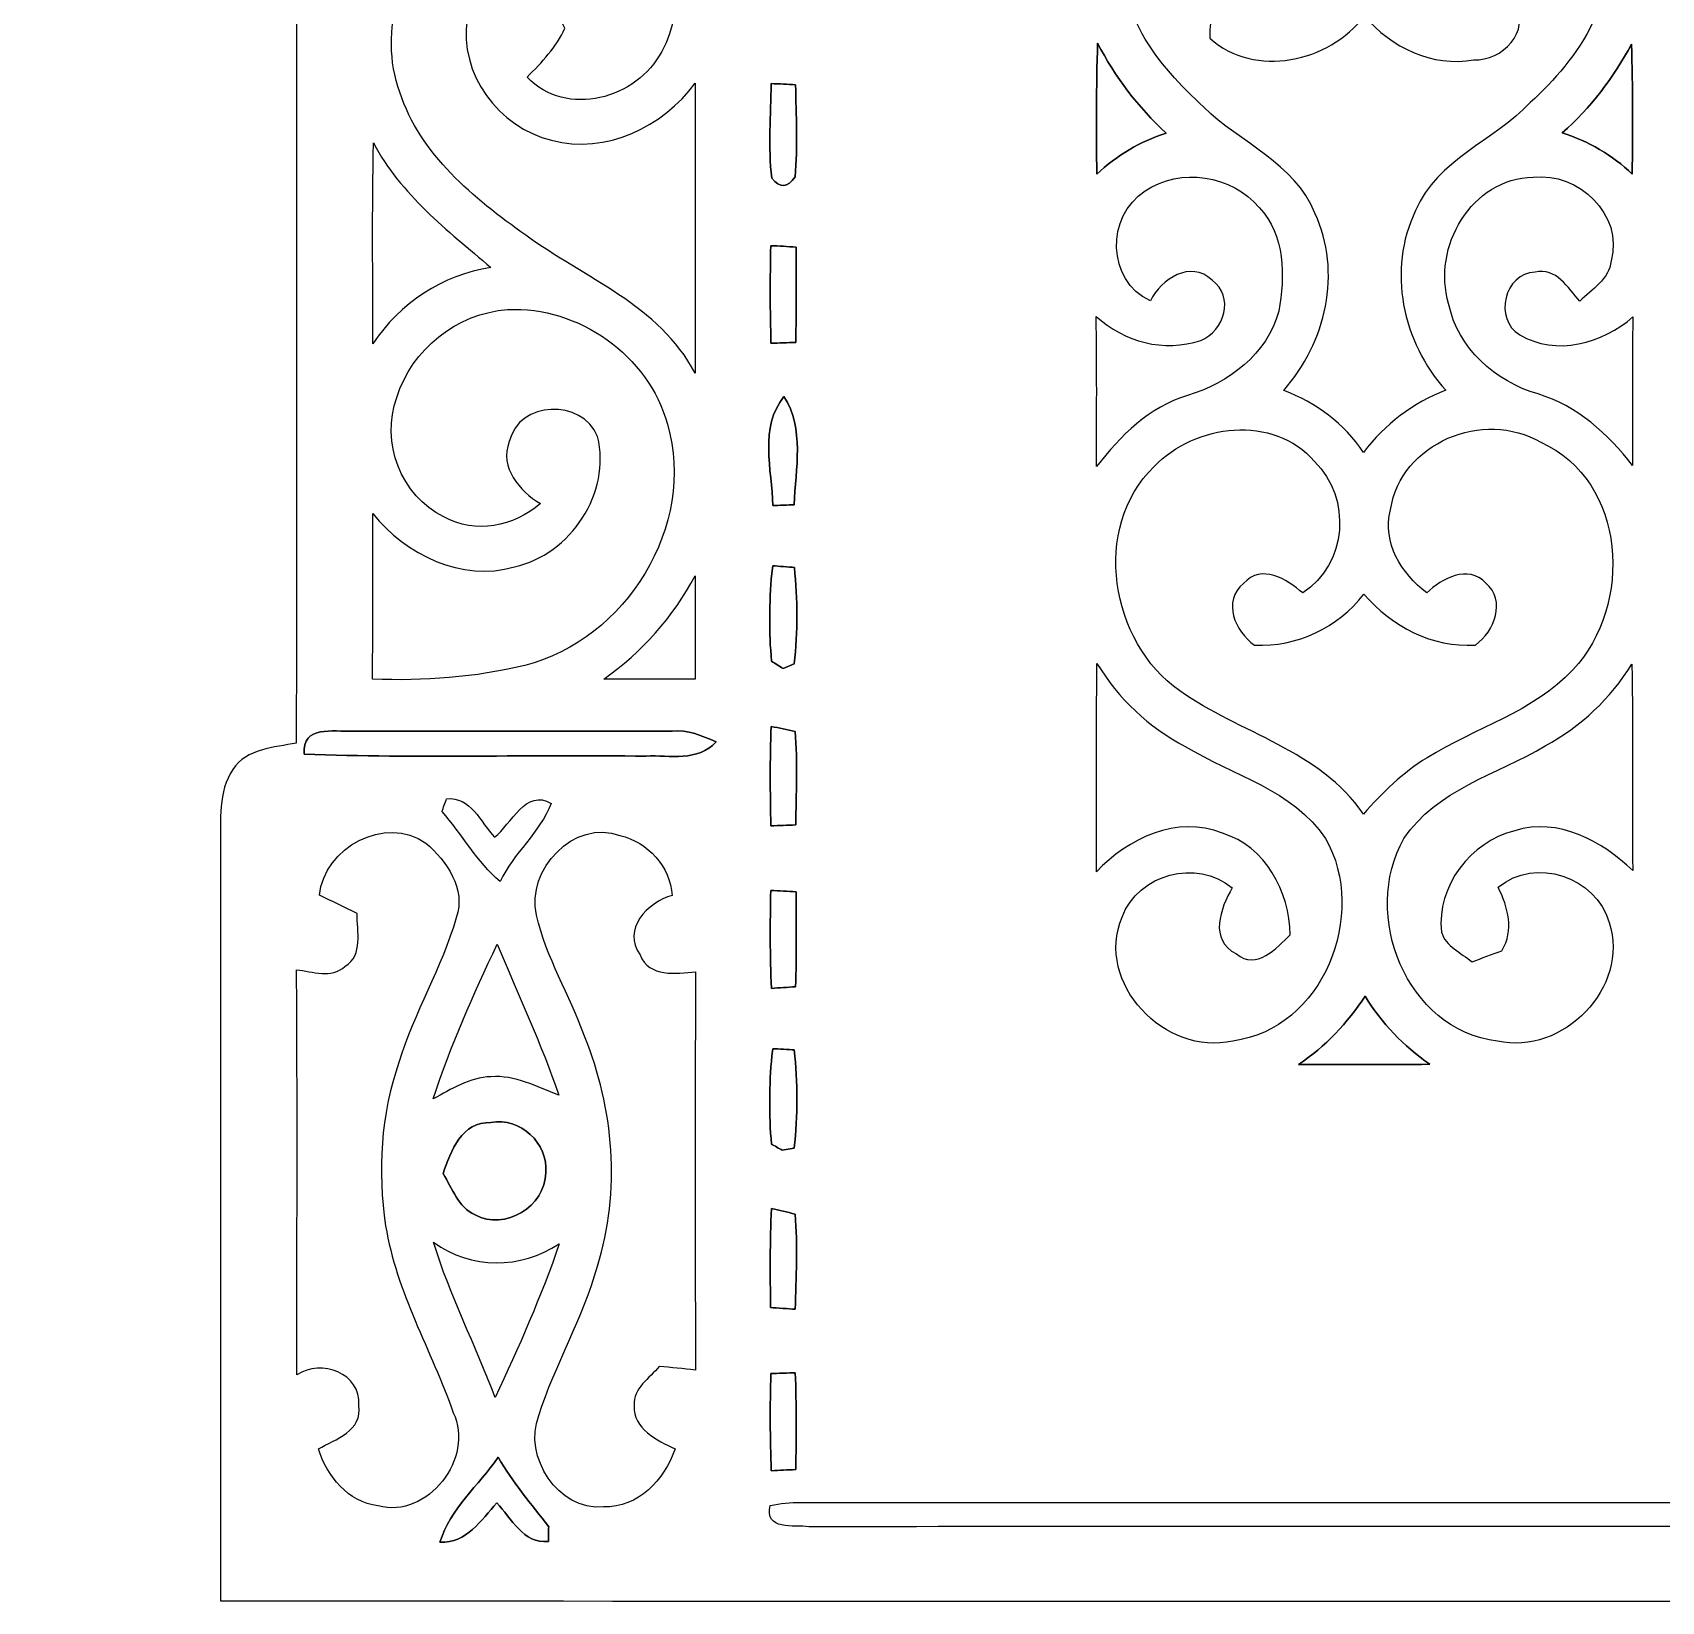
# Model space of a CAD drawing. Header units: centimetres. Extents: x -10.6 to 10.6, y -12.7 to 12.7.
# Drawn here: x -10.56 to -3.88, y -12.3 to -5.87 of the extents above; entities that cross this region are included whole.
import ezdxf

# ---------------------------------------------------------------- set-up
doc = ezdxf.new("R2010")
doc.units = ezdxf.units.CM
doc.header["$MEASUREMENT"] = 0
doc.layers.add('Camada 1', color=7, linetype='Continuous')

msp = doc.modelspace()

# ---------------------------------------------------------------- linework, layer by layer
at = {"layer": 'Camada 1', "color": 156}
for points, knots in [([(-3.39724, 12.67918), (-3.36656, 12.69717), (-3.33657, 12.69505), (-3.30694, 12.67248), (-3.30694, 12.67248), (-1.51377, 11.66636), (0.28081, 10.6627), (2.07432, 9.65764), (2.07432, 9.65764), (2.65818, 9.32602), (3.2512, 9.00782), (3.82975, 8.66775), (3.82975, 8.66775), (3.84281, 8.5471), (3.83363, 8.42504), (3.83575, 8.30367), (3.83575, 8.30367), (3.47768, 8.30438), (3.11962, 8.30367), (2.76153, 8.30403), (2.76153, 8.30403), (2.76224, 2.60667), (2.75872, -3.09068), (2.76331, -8.78804), (2.76331, -8.78804), (2.90371, -8.78804), (3.06882, -8.86989), (3.05893, -9.03216), (3.05893, -9.03216), (3.0667, -10.12189), (3.05964, -11.21197), (3.06246, -12.30171), (3.06246, -12.30171), (-1.22061, -12.30066), (-5.50367, -12.30312), (-9.7864, -12.30066), (-9.7864, -12.30066), (-9.78605, -11.26949), (-9.78534, -10.23866), (-9.78675, -9.2075), (-9.78675, -9.2075), (-9.785, -9.10201), (-9.79663, -8.9863), (-9.7356, -8.89387), (-9.7356, -8.89387), (-9.67846, -8.80886), (-9.56627, -8.80356), (-9.47561, -8.78628), (-9.47561, -8.78628), (-9.47314, -3.08963), (-9.47243, 2.60702), (-9.47596, 8.30367), (-9.47596, 8.30367), (-9.8358, 8.30438), (-10.19563, 8.30297), (-10.55581, 8.30473), (-10.55581, 8.30473), (-10.55511, 8.42821), (-10.55546, 8.55168), (-10.55404, 8.67515), (-10.55404, 8.67515), (-8.16574, 10.00478), (-5.78414, 11.34709), (-3.39724, 12.67918)], [0, 0, 0, 0, 0.0588235, 0.0588235, 0.0588235, 0.0588235, 0.1176471, 0.1176471, 0.1176471, 0.1176471, 0.1764706, 0.1764706, 0.1764706, 0.1764706, 0.2352941, 0.2352941, 0.2352941, 0.2352941, 0.2941176, 0.2941176, 0.2941176, 0.2941176, 0.3529412, 0.3529412, 0.3529412, 0.3529412, 0.4117647, 0.4117647, 0.4117647, 0.4117647, 0.4705882, 0.4705882, 0.4705882, 0.4705882, 0.5294118, 0.5294118, 0.5294118, 0.5294118, 0.5882353, 0.5882353, 0.5882353, 0.5882353, 0.6470588, 0.6470588, 0.6470588, 0.6470588, 0.7058824, 0.7058824, 0.7058824, 0.7058824, 0.7647059, 0.7647059, 0.7647059, 0.7647059, 0.8235294, 0.8235294, 0.8235294, 0.8235294, 0.8823529, 0.8823529, 0.8823529, 0.8823529, 1, 1, 1, 1]), ([(-7.5251, 7.98159), (-7.5251, 7.98159), (-7.5251, 7.98159), (-7.5251, 7.98159), (-7.5251, 7.98159), (-7.54732, 7.9068), (-7.51981, 7.87576), (-7.4429, 7.88775), (-7.4429, 7.88775), (-4.72475, 7.88351), (-2.00625, 7.88846), (0.71191, 7.88563), (0.71191, 7.88563), (0.71049, 1.29117), (0.71225, -5.30294), (0.7112, -11.89708), (0.7112, -11.89708), (-1.99565, -11.89708), (-4.70252, -11.89708), (-7.40903, -11.89708), (-7.40903, -11.89708), (-7.45137, -11.89743), (-7.49299, -11.90166), (-7.53463, -11.90941), (-7.53463, -11.90941), (-7.55967, -12.01454), (-7.43654, -11.98915), (-7.37622, -11.9969), (-7.37622, -11.9969), (-5.49451, -11.9962), (-3.6128, -11.9969), (-1.73107, -11.99656), (-1.73107, -11.99656), (-0.88688, -11.99161), (-0.04268, -12.00714), (0.80115, -11.98845), (0.80115, -11.98845), (0.82973, -11.66213), (0.81704, -11.33333), (0.8068, -11.00632), (0.8068, -11.00632), (0.82585, -10.59568), (0.81633, -10.18399), (0.81068, -9.77299), (0.81068, -9.77299), (0.83643, -9.43186), (0.78916, -9.09072), (0.81597, -8.7503), (0.81597, -8.7503), (0.82373, -8.52628), (0.79162, -8.30262), (0.81033, -8.07895), (0.81033, -8.07895), (0.83043, -7.80767), (0.80044, -7.53638), (0.81455, -7.2651), (0.81455, -7.2651), (0.80468, -7.01852), (0.82761, -6.77192), (0.80573, -6.52533), (0.80573, -6.52533), (0.82761, -5.89033), (0.81209, -5.25426), (0.81173, -4.61963), (0.81173, -4.61963), (0.82585, -4.04424), (0.7934, -3.4692), (0.81738, -2.89453), (0.81738, -2.89453), (0.79833, -2.51882), (0.83397, -2.14277), (0.80892, -1.76742), (0.80892, -1.76742), (0.81633, -1.20156), (0.81209, -0.63675), (0.80926, -0.0709), (0.80926, -0.0709), (0.83643, 0.24694), (0.78705, 0.56549), (0.81597, 0.88335), (0.81597, 0.88335), (0.79728, 1.21179), (0.83397, 1.54057), (0.80644, 1.86867), (0.80644, 1.86867), (0.81492, 2.15159), (0.81173, 2.43451), (0.81492, 2.71744), (0.81492, 2.71744), (0.78987, 2.99931), (0.82585, 3.28117), (0.81704, 3.56305), (0.81704, 3.56305), (0.82161, 4.35256), (0.80256, 5.14139), (0.81738, 5.93054), (0.81738, 5.93054), (0.82196, 6.23534), (0.78951, 6.53979), (0.81526, 6.84423), (0.81526, 6.84423), (0.81244, 7.22488), (0.80892, 7.60482), (0.80256, 7.98512), (0.80256, 7.98512), (-1.87466, 7.99218), (-4.55224, 7.98583), (-7.22982, 7.98865), (-7.22982, 7.98865), (-7.32825, 7.98829), (-7.42702, 7.99182), (-7.5251, 7.98159)], [0, 0, 0, 0, 0.0344828, 0.0344828, 0.0344828, 0.0344828, 0.0689655, 0.0689655, 0.0689655, 0.0689655, 0.1034483, 0.1034483, 0.1034483, 0.1034483, 0.137931, 0.137931, 0.137931, 0.137931, 0.1724138, 0.1724138, 0.1724138, 0.1724138, 0.2068966, 0.2068966, 0.2068966, 0.2068966, 0.2413793, 0.2413793, 0.2413793, 0.2413793, 0.2758621, 0.2758621, 0.2758621, 0.2758621, 0.3103448, 0.3103448, 0.3103448, 0.3103448, 0.3448276, 0.3448276, 0.3448276, 0.3448276, 0.3793103, 0.3793103, 0.3793103, 0.3793103, 0.4137931, 0.4137931, 0.4137931, 0.4137931, 0.4482759, 0.4482759, 0.4482759, 0.4482759, 0.4827586, 0.4827586, 0.4827586, 0.4827586, 0.5172414, 0.5172414, 0.5172414, 0.5172414, 0.5517241, 0.5517241, 0.5517241, 0.5517241, 0.5862069, 0.5862069, 0.5862069, 0.5862069, 0.6206897, 0.6206897, 0.6206897, 0.6206897, 0.6551724, 0.6551724, 0.6551724, 0.6551724, 0.6896552, 0.6896552, 0.6896552, 0.6896552, 0.7241379, 0.7241379, 0.7241379, 0.7241379, 0.7586207, 0.7586207, 0.7586207, 0.7586207, 0.7931034, 0.7931034, 0.7931034, 0.7931034, 0.8275862, 0.8275862, 0.8275862, 0.8275862, 0.862069, 0.862069, 0.862069, 0.862069, 0.8965517, 0.8965517, 0.8965517, 0.8965517, 0.9310345, 0.9310345, 0.9310345, 0.9310345, 1, 1, 1, 1]), ([(-6.08047, -5.50333), (-6.08047, -5.50333), (-6.08047, -5.50333), (-6.08047, -5.50333), (-6.08047, -5.50333), (-6.13621, -5.77391), (-5.94606, -6.01098), (-5.75804, -6.18031), (-5.75804, -6.18031), (-5.60951, -6.32812), (-5.38585, -6.40856), (-5.30331, -6.61458), (-5.30331, -6.61458), (-5.19182, -6.85623), (-5.2585, -7.14587), (-5.43136, -7.3406), (-5.43136, -7.3406), (-5.29907, -7.39104), (-5.18337, -7.47676), (-5.10399, -7.59495), (-5.10399, -7.59495), (-5.01826, -7.47994), (-4.9022, -7.39174), (-4.76778, -7.34024), (-4.76778, -7.34024), (-4.94524, -7.14409), (-5.00873, -6.84635), (-4.89126, -6.60364), (-4.89126, -6.60364), (-4.80236, -6.3948), (-4.56988, -6.31859), (-4.4217, -6.16162), (-4.4217, -6.16162), (-4.22556, -5.98382), (-4.03119, -5.71076), (-4.14019, -5.4356), (-4.14019, -5.4356), (-4.2365, -5.14772), (-4.63479, -5.02108), (-4.87291, -5.2137), (-4.87291, -5.2137), (-5.08282, -5.36787), (-5.04189, -5.76509), (-4.76391, -5.81625), (-4.76391, -5.81625), (-4.74132, -5.77639), (-4.7184, -5.73651), (-4.69547, -5.69701), (-4.69547, -5.69701), (-4.62244, -5.69736), (-4.52225, -5.67055), (-4.48944, -5.75944), (-4.48944, -5.75944), (-4.41218, -5.86705), (-4.54025, -5.99369), (-4.65208, -5.98594), (-4.65208, -5.98594), (-4.82494, -6.01802), (-4.98968, -5.93478), (-5.10117, -5.80743), (-5.10117, -5.80743), (-5.24581, -5.99546), (-5.54989, -6.0646), (-5.73439, -5.89704), (-5.73439, -5.89704), (-5.73651, -5.81483), (-5.71429, -5.69489), (-5.61128, -5.691), (-5.61128, -5.691), (-5.51885, -5.66561), (-5.47193, -5.75239), (-5.42536, -5.81306), (-5.42536, -5.81306), (-5.35269, -5.77919), (-5.26732, -5.74781), (-5.23205, -5.66878), (-5.23205, -5.66878), (-5.13608, -5.49063), (-5.21828, -5.24791), (-5.40244, -5.16466), (-5.40244, -5.16466), (-5.67124, -5.03344), (-6.02543, -5.20912), (-6.08047, -5.50333)], [0, 0, 0, 0, 0.0454545, 0.0454545, 0.0454545, 0.0454545, 0.0909091, 0.0909091, 0.0909091, 0.0909091, 0.1363636, 0.1363636, 0.1363636, 0.1363636, 0.1818182, 0.1818182, 0.1818182, 0.1818182, 0.2272727, 0.2272727, 0.2272727, 0.2272727, 0.2727273, 0.2727273, 0.2727273, 0.2727273, 0.3181818, 0.3181818, 0.3181818, 0.3181818, 0.3636364, 0.3636364, 0.3636364, 0.3636364, 0.4090909, 0.4090909, 0.4090909, 0.4090909, 0.4545455, 0.4545455, 0.4545455, 0.4545455, 0.5, 0.5, 0.5, 0.5, 0.5454545, 0.5454545, 0.5454545, 0.5454545, 0.5909091, 0.5909091, 0.5909091, 0.5909091, 0.6363636, 0.6363636, 0.6363636, 0.6363636, 0.6818182, 0.6818182, 0.6818182, 0.6818182, 0.7272727, 0.7272727, 0.7272727, 0.7272727, 0.7727273, 0.7727273, 0.7727273, 0.7727273, 0.8181818, 0.8181818, 0.8181818, 0.8181818, 0.8636364, 0.8636364, 0.8636364, 0.8636364, 0.9090909, 0.9090909, 0.9090909, 0.9090909, 1, 1, 1, 1]), ([(-8.84272, -5.40807), (-8.84272, -5.40807), (-8.84272, -5.40807), (-8.84272, -5.40807), (-8.84272, -5.40807), (-9.04945, -5.57247), (-9.14118, -5.86809), (-9.05228, -6.11857), (-9.05228, -6.11857), (-8.96725, -6.37504), (-8.74924, -6.55425), (-8.53616, -6.70489), (-8.53616, -6.70489), (-8.29556, -6.88057), (-7.989, -6.99169), (-7.84224, -7.26968), (-7.84224, -7.26968), (-7.84119, -6.87351), (-7.84189, -6.4777), (-7.84189, -6.08153), (-7.84189, -6.08153), (-7.97348, -6.2618), (-8.20772, -6.3754), (-8.43033, -6.31577), (-8.43033, -6.31577), (-8.64588, -6.26426), (-8.81133, -6.04237), (-8.77534, -5.81978), (-8.77534, -5.81978), (-8.76123, -5.71076), (-8.64376, -5.63174), (-8.53722, -5.66384), (-8.53722, -5.66384), (-8.44444, -5.68325), (-8.4141, -5.78272), (-8.37529, -5.85681), (-8.37529, -5.85681), (-8.41092, -5.93514), (-8.46984, -5.99687), (-8.53016, -6.05683), (-8.53016, -6.05683), (-8.37, -6.22652), (-8.07861, -6.14644), (-7.97912, -5.95171), (-7.97912, -5.95171), (-7.86906, -5.76791), (-7.94737, -5.52343), (-8.09837, -5.38726), (-8.09837, -5.38726), (-8.30473, -5.20276), (-8.63987, -5.23558), (-8.84272, -5.40807)], [0, 0, 0, 0, 0.0714286, 0.0714286, 0.0714286, 0.0714286, 0.1428571, 0.1428571, 0.1428571, 0.1428571, 0.2142857, 0.2142857, 0.2142857, 0.2142857, 0.2857143, 0.2857143, 0.2857143, 0.2857143, 0.3571429, 0.3571429, 0.3571429, 0.3571429, 0.4285714, 0.4285714, 0.4285714, 0.4285714, 0.5, 0.5, 0.5, 0.5, 0.5714286, 0.5714286, 0.5714286, 0.5714286, 0.6428571, 0.6428571, 0.6428571, 0.6428571, 0.7142857, 0.7142857, 0.7142857, 0.7142857, 0.7857143, 0.7857143, 0.7857143, 0.7857143, 0.8571429, 0.8571429, 0.8571429, 0.8571429, 1, 1, 1, 1]), ([(-6.19724, -6.45548), (-6.19724, -6.45548), (-6.19724, -6.45548), (-6.19724, -6.45548), (-6.19724, -6.45548), (-6.11645, -6.37786), (-6.01909, -6.32142), (-5.9129, -6.28685), (-5.9129, -6.28685), (-6.02721, -6.18101), (-6.12245, -6.05649), (-6.19371, -5.91784), (-6.19371, -5.91784), (-6.19972, -6.09706), (-6.19794, -6.27627), (-6.19724, -6.45548)], [0, 0, 0, 0, 0.2, 0.2, 0.2, 0.2, 0.4, 0.4, 0.4, 0.4, 0.6, 0.6, 0.6, 0.6, 1, 1, 1, 1]), ([(-4.29119, -6.28614), (-4.29119, -6.28614), (-4.29119, -6.28614), (-4.29119, -6.28614), (-4.29119, -6.28614), (-4.18324, -6.31966), (-4.08481, -6.37575), (-4.00402, -6.45478), (-4.00402, -6.45478), (-4.00261, -6.27732), (-4.00085, -6.09988), (-4.00719, -5.92242), (-4.00719, -5.92242), (-4.08094, -6.05861), (-4.17405, -6.18384), (-4.29119, -6.28614)], [0, 0, 0, 0, 0.2, 0.2, 0.2, 0.2, 0.4, 0.4, 0.4, 0.4, 0.6, 0.6, 0.6, 0.6, 1, 1, 1, 1]), ([(-7.53039, -6.08365), (-7.53039, -6.08365), (-7.53039, -6.08365), (-7.53039, -6.08365), (-7.53039, -6.08365), (-7.53321, -6.21276), (-7.54238, -6.34259), (-7.52863, -6.47135), (-7.52863, -6.47135), (-7.49477, -6.51228), (-7.46266, -6.5105), (-7.43267, -6.4657), (-7.43267, -6.4657), (-7.42138, -6.34012), (-7.42843, -6.21383), (-7.43055, -6.08824), (-7.43055, -6.08824), (-7.46407, -6.08612), (-7.49723, -6.08471), (-7.53039, -6.08365)], [0, 0, 0, 0, 0.1666667, 0.1666667, 0.1666667, 0.1666667, 0.3333333, 0.3333333, 0.3333333, 0.3333333, 0.5, 0.5, 0.5, 0.5, 0.6666667, 0.6666667, 0.6666667, 0.6666667, 1, 1, 1, 1]), ([(-9.16199, -7.14974), (-9.16199, -7.14974), (-9.16199, -7.14974), (-9.16199, -7.14974), (-9.16199, -7.14974), (-9.05192, -6.98324), (-8.87694, -6.86681), (-8.67833, -6.83718), (-8.67833, -6.83718), (-8.85719, -6.68548), (-9.04769, -6.53873), (-9.15951, -6.32707), (-9.15951, -6.32707), (-9.16552, -6.60118), (-9.16199, -6.87563), (-9.16199, -7.14974)], [0, 0, 0, 0, 0.2, 0.2, 0.2, 0.2, 0.4, 0.4, 0.4, 0.4, 0.6, 0.6, 0.6, 0.6, 1, 1, 1, 1]), ([(-5.99863, -6.52322), (-5.99863, -6.52322), (-5.99863, -6.52322), (-5.99863, -6.52322), (-5.99863, -6.52322), (-6.15984, -6.62727), (-6.15738, -6.8901), (-5.97746, -6.97442), (-5.97746, -6.97442), (-5.93266, -6.8841), (-5.81306, -6.80544), (-5.72487, -6.88939), (-5.72487, -6.88939), (-5.63245, -6.95642), (-5.67372, -7.09719), (-5.77144, -7.13598), (-5.77144, -7.13598), (-5.92208, -7.18679), (-6.08436, -7.14233), (-6.19972, -7.03757), (-6.19972, -7.03757), (-6.19619, -7.24288), (-6.19794, -7.44784), (-6.19794, -7.65315), (-6.19794, -7.65315), (-6.10093, -7.52651), (-5.9824, -7.40938), (-5.82577, -7.36177), (-5.82577, -7.36177), (-5.6575, -7.31097), (-5.49945, -7.19242), (-5.45146, -7.01674), (-5.45146, -7.01674), (-5.42642, -6.87317), (-5.42395, -6.70348), (-5.53225, -6.59165), (-5.53225, -6.59165), (-5.64303, -6.45936), (-5.8554, -6.42479), (-5.99863, -6.52322)], [0, 0, 0, 0, 0.0909091, 0.0909091, 0.0909091, 0.0909091, 0.1818182, 0.1818182, 0.1818182, 0.1818182, 0.2727273, 0.2727273, 0.2727273, 0.2727273, 0.3636364, 0.3636364, 0.3636364, 0.3636364, 0.4545455, 0.4545455, 0.4545455, 0.4545455, 0.5454545, 0.5454545, 0.5454545, 0.5454545, 0.6363636, 0.6363636, 0.6363636, 0.6363636, 0.7272727, 0.7272727, 0.7272727, 0.7272727, 0.8181818, 0.8181818, 0.8181818, 0.8181818, 1, 1, 1, 1]), ([(-4.7558, -6.98534), (-4.7558, -6.98534), (-4.7558, -6.98534), (-4.7558, -6.98534), (-4.7558, -6.98534), (-4.7191, -7.16879), (-4.56459, -7.30462), (-4.38962, -7.35541), (-4.38962, -7.35541), (-4.22875, -7.40339), (-4.10386, -7.5191), (-4.00227, -7.64821), (-4.00227, -7.64821), (-4.00297, -7.44536), (-4.00437, -7.24252), (-4.00156, -7.03967), (-4.00156, -7.03967), (-4.12396, -7.14903), (-4.31765, -7.2016), (-4.46475, -7.11305), (-4.46475, -7.11305), (-4.57234, -7.04919), (-4.52754, -6.85977), (-4.40195, -6.85658), (-4.40195, -6.85658), (-4.31446, -6.83577), (-4.2679, -6.92114), (-4.21886, -6.97512), (-4.21886, -6.97512), (-4.16806, -6.92714), (-4.09963, -6.88586), (-4.0901, -6.81002), (-4.0901, -6.81002), (-4.03825, -6.62235), (-4.22485, -6.44384), (-4.40937, -6.46782), (-4.40937, -6.46782), (-4.66266, -6.46959), (-4.82528, -6.75604), (-4.7558, -6.98534)], [0, 0, 0, 0, 0.0909091, 0.0909091, 0.0909091, 0.0909091, 0.1818182, 0.1818182, 0.1818182, 0.1818182, 0.2727273, 0.2727273, 0.2727273, 0.2727273, 0.3636364, 0.3636364, 0.3636364, 0.3636364, 0.4545455, 0.4545455, 0.4545455, 0.4545455, 0.5454545, 0.5454545, 0.5454545, 0.5454545, 0.6363636, 0.6363636, 0.6363636, 0.6363636, 0.7272727, 0.7272727, 0.7272727, 0.7272727, 0.8181818, 0.8181818, 0.8181818, 0.8181818, 1, 1, 1, 1]), ([(-7.53215, -6.74792), (-7.53215, -6.74792), (-7.53215, -6.74792), (-7.53215, -6.74792), (-7.53215, -6.74792), (-7.53568, -6.88128), (-7.53533, -7.01462), (-7.53145, -7.14798), (-7.53145, -7.14798), (-7.49757, -7.14657), (-7.46371, -7.14516), (-7.42984, -7.14409), (-7.42984, -7.14409), (-7.42738, -7.01392), (-7.42738, -6.88374), (-7.42843, -6.75393), (-7.42843, -6.75393), (-7.463, -6.75145), (-7.49757, -6.74933), (-7.53215, -6.74792)], [0, 0, 0, 0, 0.1666667, 0.1666667, 0.1666667, 0.1666667, 0.3333333, 0.3333333, 0.3333333, 0.3333333, 0.5, 0.5, 0.5, 0.5, 0.6666667, 0.6666667, 0.6666667, 0.6666667, 1, 1, 1, 1]), ([(-9.06356, -7.37022), (-9.06356, -7.37022), (-9.06356, -7.37022), (-9.06356, -7.37022), (-9.06356, -7.37022), (-9.13024, -7.55156), (-9.04769, -7.77416), (-8.87165, -7.85883), (-8.87165, -7.85883), (-8.74289, -7.9315), (-8.58449, -7.89834), (-8.47583, -7.80486), (-8.47583, -7.80486), (-8.56156, -7.75229), (-8.64446, -7.65844), (-8.60319, -7.55049), (-8.60319, -7.55049), (-8.56438, -7.38292), (-8.30438, -7.37305), (-8.24194, -7.52968), (-8.24194, -7.52968), (-8.18444, -7.7604), (-8.35236, -8.01229), (-8.58167, -8.06414), (-8.58167, -8.06414), (-8.79827, -8.12694), (-9.02687, -8.01441), (-9.16269, -7.84542), (-9.16269, -7.84542), (-9.16234, -8.07154), (-9.16269, -8.29768), (-9.16304, -8.52416), (-9.16304, -8.52416), (-8.9535, -8.53227), (-8.74324, -8.51712), (-8.53934, -8.46771), (-8.53934, -8.46771), (-8.12659, -8.36259), (-7.83412, -7.89481), (-7.95549, -7.47959), (-7.95549, -7.47959), (-8.03275, -7.19771), (-8.31956, -6.99452), (-8.61025, -7.0097), (-8.61025, -7.0097), (-8.81591, -7.0238), (-9.00429, -7.17232), (-9.06356, -7.37022)], [0, 0, 0, 0, 0.0769231, 0.0769231, 0.0769231, 0.0769231, 0.1538462, 0.1538462, 0.1538462, 0.1538462, 0.2307692, 0.2307692, 0.2307692, 0.2307692, 0.3076923, 0.3076923, 0.3076923, 0.3076923, 0.3846154, 0.3846154, 0.3846154, 0.3846154, 0.4615385, 0.4615385, 0.4615385, 0.4615385, 0.5384615, 0.5384615, 0.5384615, 0.5384615, 0.6153846, 0.6153846, 0.6153846, 0.6153846, 0.6923077, 0.6923077, 0.6923077, 0.6923077, 0.7692308, 0.7692308, 0.7692308, 0.7692308, 0.8461538, 0.8461538, 0.8461538, 0.8461538, 1, 1, 1, 1]), ([(-7.52369, -7.81297), (-7.52369, -7.81297), (-7.52369, -7.81297), (-7.52369, -7.81297), (-7.52369, -7.81297), (-7.50181, -7.8119), (-7.45842, -7.81015), (-7.43654, -7.80944), (-7.43654, -7.80944), (-7.43055, -7.66234), (-7.39386, -7.49757), (-7.47818, -7.36599), (-7.47818, -7.36599), (-7.57977, -7.49053), (-7.52792, -7.66585), (-7.52369, -7.81297)], [0, 0, 0, 0, 0.2, 0.2, 0.2, 0.2, 0.4, 0.4, 0.4, 0.4, 0.6, 0.6, 0.6, 0.6, 1, 1, 1, 1]), ([(-5.96229, -7.65281), (-5.96229, -7.65281), (-5.96229, -7.65281), (-5.96229, -7.65281), (-5.96229, -7.65281), (-6.22017, -7.90397), (-6.14186, -8.37282), (-5.85716, -8.57179), (-5.85716, -8.57179), (-5.61021, -8.74606), (-5.28425, -8.8145), (-5.10504, -9.07661), (-5.10504, -9.07661), (-5.02708, -8.99018), (-4.94417, -8.90658), (-4.84399, -8.84624), (-4.84399, -8.84624), (-4.64679, -8.72384), (-4.40937, -8.65893), (-4.24673, -8.48571), (-4.24673, -8.48571), (-3.99944, -8.22325), (-4.02483, -7.71136), (-4.37868, -7.55332), (-4.37868, -7.55332), (-4.61256, -7.41574), (-4.95265, -7.5558), (-4.99392, -7.8299), (-4.99392, -7.8299), (-5.02849, -7.96678), (-4.94911, -8.08989), (-4.8454, -8.17068), (-4.8454, -8.17068), (-4.78367, -8.11142), (-4.67606, -8.05249), (-4.60375, -8.13047), (-4.60375, -8.13047), (-4.51943, -8.20278), (-4.56776, -8.32801), (-4.64609, -8.38446), (-4.64609, -8.38446), (-4.82494, -8.3947), (-4.98827, -8.30932), (-5.10258, -8.17597), (-5.10258, -8.17597), (-5.21088, -8.31285), (-5.37562, -8.39257), (-5.5513, -8.38482), (-5.5513, -8.38482), (-5.63033, -8.32801), (-5.68501, -8.20525), (-5.59576, -8.13152), (-5.59576, -8.13152), (-5.52202, -8.04969), (-5.41901, -8.11494), (-5.3534, -8.17068), (-5.3534, -8.17068), (-5.17102, -8.0532), (-5.15196, -7.78191), (-5.30506, -7.63269), (-5.30506, -7.63269), (-5.4737, -7.43654), (-5.79437, -7.47713), (-5.96229, -7.65281)], [0, 0, 0, 0, 0.0588235, 0.0588235, 0.0588235, 0.0588235, 0.1176471, 0.1176471, 0.1176471, 0.1176471, 0.1764706, 0.1764706, 0.1764706, 0.1764706, 0.2352941, 0.2352941, 0.2352941, 0.2352941, 0.2941176, 0.2941176, 0.2941176, 0.2941176, 0.3529412, 0.3529412, 0.3529412, 0.3529412, 0.4117647, 0.4117647, 0.4117647, 0.4117647, 0.4705882, 0.4705882, 0.4705882, 0.4705882, 0.5294118, 0.5294118, 0.5294118, 0.5294118, 0.5882353, 0.5882353, 0.5882353, 0.5882353, 0.6470588, 0.6470588, 0.6470588, 0.6470588, 0.7058824, 0.7058824, 0.7058824, 0.7058824, 0.7647059, 0.7647059, 0.7647059, 0.7647059, 0.8235294, 0.8235294, 0.8235294, 0.8235294, 0.8823529, 0.8823529, 0.8823529, 0.8823529, 1, 1, 1, 1]), ([(-7.52827, -8.0913), (-7.52827, -8.0913), (-7.52827, -8.0913), (-7.52827, -8.0913), (-7.52827, -8.0913), (-7.5385, -8.21055), (-7.54062, -8.3312), (-7.52897, -8.45078), (-7.52897, -8.45078), (-7.51733, -8.45819), (-7.49406, -8.47302), (-7.48205, -8.48042), (-7.48205, -8.48042), (-7.48205, -8.48042), (-7.4362, -8.46067), (-7.4362, -8.46067), (-7.4362, -8.46067), (-7.42068, -8.32979), (-7.42314, -8.19679), (-7.43549, -8.06591), (-7.43549, -8.06591), (-7.45771, -8.0645), (-7.50181, -8.06131), (-7.52369, -8.05956), (-7.52369, -8.05956), (-7.52369, -8.05956), (-7.52827, -8.0913), (-7.52827, -8.0913)], [0, 0, 0, 0, 0.125, 0.125, 0.125, 0.125, 0.25, 0.25, 0.25, 0.25, 0.375, 0.375, 0.375, 0.375, 0.5, 0.5, 0.5, 0.5, 0.625, 0.625, 0.625, 0.625, 0.75, 0.75, 0.75, 0.75, 1, 1, 1, 1]), ([(-8.21654, -8.52382), (-8.21654, -8.52382), (-8.21654, -8.52382), (-8.21654, -8.52382), (-8.21654, -8.52382), (-8.09166, -8.52416), (-7.96678, -8.52382), (-7.84189, -8.52452), (-7.84189, -8.52452), (-7.84153, -8.3827), (-7.84189, -8.24123), (-7.8426, -8.10012), (-7.8426, -8.10012), (-7.9308, -8.26981), (-8.06061, -8.4134), (-8.21654, -8.52382)], [0, 0, 0, 0, 0.2, 0.2, 0.2, 0.2, 0.4, 0.4, 0.4, 0.4, 0.6, 0.6, 0.6, 0.6, 1, 1, 1, 1]), ([(-6.19831, -9.31333), (-6.19831, -9.31333), (-6.19831, -9.31333), (-6.19831, -9.31333), (-6.19831, -9.31333), (-6.07024, -9.17716), (-5.86775, -9.07944), (-5.68254, -9.15563), (-5.68254, -9.15563), (-5.50474, -9.20925), (-5.40807, -9.39446), (-5.40456, -9.57155), (-5.40456, -9.57155), (-5.46099, -9.62695), (-5.54284, -9.71761), (-5.62539, -9.64988), (-5.62539, -9.64988), (-5.73899, -9.59167), (-5.691, -9.46396), (-5.64198, -9.3786), (-5.64198, -9.3786), (-5.79049, -9.25936), (-6.02509, -9.32074), (-6.09353, -9.49888), (-6.09353, -9.49888), (-6.20642, -9.76806), (-5.91679, -10.07215), (-5.6402, -10.0069), (-5.6402, -10.0069), (-5.27085, -9.9582), (-5.08316, -9.48689), (-5.26026, -9.1768), (-5.26026, -9.1768), (-5.39362, -8.97748), (-5.63986, -8.9175), (-5.8353, -8.79968), (-5.8353, -8.79968), (-5.98416, -8.72101), (-6.10941, -8.6039), (-6.19619, -8.4596), (-6.19619, -8.4596), (-6.19972, -8.7443), (-6.19653, -9.02864), (-6.19831, -9.31333)], [0, 0, 0, 0, 0.0833333, 0.0833333, 0.0833333, 0.0833333, 0.1666667, 0.1666667, 0.1666667, 0.1666667, 0.25, 0.25, 0.25, 0.25, 0.3333333, 0.3333333, 0.3333333, 0.3333333, 0.4166667, 0.4166667, 0.4166667, 0.4166667, 0.5, 0.5, 0.5, 0.5, 0.5833333, 0.5833333, 0.5833333, 0.5833333, 0.6666667, 0.6666667, 0.6666667, 0.6666667, 0.75, 0.75, 0.75, 0.75, 0.8333333, 0.8333333, 0.8333333, 0.8333333, 1, 1, 1, 1]), ([(-4.36033, -8.79722), (-4.36033, -8.79722), (-4.36033, -8.79722), (-4.36033, -8.79722), (-4.36033, -8.79722), (-4.55719, -8.91504), (-4.80554, -8.97643), (-4.93923, -9.17751), (-4.93923, -9.17751), (-5.11598, -9.4876), (-4.92936, -9.96314), (-4.55612, -10.0069), (-4.55612, -10.0069), (-4.28837, -10.06722), (-4.0125, -9.78712), (-4.09787, -9.52112), (-4.09787, -9.52112), (-4.1529, -9.33379), (-4.39949, -9.25018), (-4.55295, -9.37648), (-4.55295, -9.37648), (-4.51272, -9.46114), (-4.48627, -9.5504), (-4.53813, -9.63719), (-4.53813, -9.63719), (-4.57904, -9.65164), (-4.61963, -9.66681), (-4.66019, -9.68233), (-4.66019, -9.68233), (-4.70429, -9.64494), (-4.76815, -9.61955), (-4.78542, -9.56027), (-4.78542, -9.56027), (-4.80589, -9.37224), (-4.66583, -9.18951), (-4.48486, -9.14505), (-4.48486, -9.14505), (-4.30705, -9.08897), (-4.12715, -9.18739), (-4.0019, -9.30875), (-4.0019, -9.30875), (-4.00473, -9.02652), (-4.00085, -8.7443), (-4.00507, -8.46208), (-4.00507, -8.46208), (-4.09222, -8.60248), (-4.21428, -8.71926), (-4.36033, -8.79722)], [0, 0, 0, 0, 0.0769231, 0.0769231, 0.0769231, 0.0769231, 0.1538462, 0.1538462, 0.1538462, 0.1538462, 0.2307692, 0.2307692, 0.2307692, 0.2307692, 0.3076923, 0.3076923, 0.3076923, 0.3076923, 0.3846154, 0.3846154, 0.3846154, 0.3846154, 0.4615385, 0.4615385, 0.4615385, 0.4615385, 0.5384615, 0.5384615, 0.5384615, 0.5384615, 0.6153846, 0.6153846, 0.6153846, 0.6153846, 0.6923077, 0.6923077, 0.6923077, 0.6923077, 0.7692308, 0.7692308, 0.7692308, 0.7692308, 0.8461538, 0.8461538, 0.8461538, 0.8461538, 1, 1, 1, 1]), ([(-9.44386, -8.83179), (-9.44386, -8.83179), (-9.44386, -8.83179), (-9.44386, -8.83179), (-9.44386, -8.83179), (-8.97713, -8.84802), (-8.51005, -8.8332), (-8.04298, -8.83954), (-8.04298, -8.83954), (-7.94526, -8.83391), (-7.83061, -8.86459), (-7.75616, -8.78099), (-7.75616, -8.78099), (-7.81368, -8.75629), (-7.87223, -8.73054), (-7.93608, -8.7369), (-7.93608, -8.7369), (-8.37212, -8.7376), (-8.8085, -8.73831), (-9.24454, -8.73653), (-9.24454, -8.73653), (-9.32568, -8.74218), (-9.45056, -8.70866), (-9.44386, -8.83179)], [0, 0, 0, 0, 0.1428571, 0.1428571, 0.1428571, 0.1428571, 0.2857143, 0.2857143, 0.2857143, 0.2857143, 0.4285714, 0.4285714, 0.4285714, 0.4285714, 0.5714286, 0.5714286, 0.5714286, 0.5714286, 0.7142857, 0.7142857, 0.7142857, 0.7142857, 1, 1, 1, 1]), ([(-7.53109, -8.71819), (-7.53109, -8.71819), (-7.53109, -8.71819), (-7.53109, -8.71819), (-7.53109, -8.71819), (-7.53604, -8.85367), (-7.53497, -8.98913), (-7.5318, -9.12495), (-7.5318, -9.12495), (-7.49793, -9.12354), (-7.46407, -9.12247), (-7.42984, -9.12142), (-7.42984, -9.12142), (-7.42843, -8.99371), (-7.42244, -8.86566), (-7.43196, -8.73831), (-7.43196, -8.73831), (-7.46512, -8.7309), (-7.49793, -8.72418), (-7.53109, -8.71819)], [0, 0, 0, 0, 0.1666667, 0.1666667, 0.1666667, 0.1666667, 0.3333333, 0.3333333, 0.3333333, 0.3333333, 0.5, 0.5, 0.5, 0.5, 0.6666667, 0.6666667, 0.6666667, 0.6666667, 1, 1, 1, 1]), ([(-8.8787, -9.06568), (-8.8787, -9.06568), (-8.8787, -9.06568), (-8.8787, -9.06568), (-8.8787, -9.06568), (-8.79687, -9.15916), (-8.73618, -9.27311), (-8.64022, -9.35355), (-8.64022, -9.35355), (-8.58696, -9.23607), (-8.4776, -9.15317), (-8.43209, -9.03357), (-8.43209, -9.03357), (-8.53439, -8.97008), (-8.59507, -9.11789), (-8.66352, -9.17187), (-8.66352, -9.17187), (-8.7196, -9.1126), (-8.76299, -9.00182), (-8.86036, -9.01452), (-8.86036, -9.01452), (-8.86495, -9.02723), (-8.87412, -9.05298), (-8.8787, -9.06568)], [0, 0, 0, 0, 0.1428571, 0.1428571, 0.1428571, 0.1428571, 0.2857143, 0.2857143, 0.2857143, 0.2857143, 0.4285714, 0.4285714, 0.4285714, 0.4285714, 0.5714286, 0.5714286, 0.5714286, 0.5714286, 0.7142857, 0.7142857, 0.7142857, 0.7142857, 1, 1, 1, 1]), ([(-9.38106, -9.40964), (-9.38106, -9.40964), (-9.38106, -9.40964), (-9.38106, -9.40964), (-9.38106, -9.40964), (-9.3292, -9.43327), (-9.27805, -9.45832), (-9.2269, -9.48372), (-9.2269, -9.48372), (-9.22725, -9.55781), (-9.19973, -9.65341), (-9.27629, -9.70104), (-9.27629, -9.70104), (-9.33167, -9.7536), (-9.40928, -9.72043), (-9.4749, -9.71549), (-9.4749, -9.71549), (-9.47031, -10.26865), (-9.47384, -10.8218), (-9.47314, -11.37496), (-9.47314, -11.37496), (-9.37189, -11.30757), (-9.21103, -11.36826), (-9.21914, -11.5002), (-9.21914, -11.5002), (-9.20396, -11.60215), (-9.31368, -11.6399), (-9.3853, -11.67765), (-9.3853, -11.67765), (-9.34896, -11.79125), (-9.26535, -11.89496), (-9.14082, -11.9119), (-9.14082, -11.9119), (-8.93657, -11.96586), (-8.74465, -11.71397), (-8.8325, -11.52983), (-8.8325, -11.52983), (-8.92315, -11.27371), (-9.06568, -11.03488), (-9.10978, -10.76395), (-9.10978, -10.76395), (-9.14223, -10.54064), (-9.13095, -10.30851), (-9.05509, -10.09473), (-9.05509, -10.09473), (-8.99336, -9.89047), (-8.87906, -9.70667), (-8.82085, -9.50136), (-8.82085, -9.50136), (-8.77852, -9.38423), (-8.86071, -9.26889), (-8.94503, -9.19585), (-8.94503, -9.19585), (-9.11048, -9.07837), (-9.36166, -9.21419), (-9.38106, -9.40964)], [0, 0, 0, 0, 0.0666667, 0.0666667, 0.0666667, 0.0666667, 0.1333333, 0.1333333, 0.1333333, 0.1333333, 0.2, 0.2, 0.2, 0.2, 0.2666667, 0.2666667, 0.2666667, 0.2666667, 0.3333333, 0.3333333, 0.3333333, 0.3333333, 0.4, 0.4, 0.4, 0.4, 0.4666667, 0.4666667, 0.4666667, 0.4666667, 0.5333333, 0.5333333, 0.5333333, 0.5333333, 0.6, 0.6, 0.6, 0.6, 0.6666667, 0.6666667, 0.6666667, 0.6666667, 0.7333333, 0.7333333, 0.7333333, 0.7333333, 0.8, 0.8, 0.8, 0.8, 0.8666667, 0.8666667, 0.8666667, 0.8666667, 1, 1, 1, 1]), ([(-8.49136, -9.49077), (-8.49136, -9.49077), (-8.49136, -9.49077), (-8.49136, -9.49077), (-8.49136, -9.49077), (-8.45291, -9.66505), (-8.35554, -9.8192), (-8.29556, -9.98643), (-8.29556, -9.98643), (-8.17386, -10.28347), (-8.14634, -10.62107), (-8.24229, -10.92941), (-8.24229, -10.92941), (-8.29945, -11.14212), (-8.41657, -11.33193), (-8.48254, -11.54148), (-8.48254, -11.54148), (-8.5471, -11.70939), (-8.40351, -11.93305), (-8.2176, -11.91577), (-8.2176, -11.91577), (-8.07507, -11.91965), (-7.96748, -11.80465), (-7.92444, -11.67799), (-7.92444, -11.67799), (-7.99641, -11.64271), (-8.09907, -11.59686), (-8.09166, -11.49985), (-8.09166, -11.49985), (-8.09801, -11.43), (-8.02745, -11.38907), (-7.98935, -11.34004), (-7.98935, -11.34004), (-7.93997, -11.34463), (-7.89057, -11.34957), (-7.84083, -11.35486), (-7.84083, -11.35486), (-7.84153, -10.81122), (-7.84331, -10.26759), (-7.84014, -9.72397), (-7.84014, -9.72397), (-7.92021, -9.72996), (-8.03062, -9.74794), (-8.06767, -9.65376), (-8.06767, -9.65376), (-8.14317, -9.55004), (-8.03698, -9.43785), (-7.93679, -9.41034), (-7.93679, -9.41034), (-7.94419, -9.2904), (-8.03521, -9.19232), (-8.14987, -9.16481), (-8.14987, -9.16481), (-8.33755, -9.09425), (-8.53581, -9.30697), (-8.49136, -9.49077)], [0, 0, 0, 0, 0.0666667, 0.0666667, 0.0666667, 0.0666667, 0.1333333, 0.1333333, 0.1333333, 0.1333333, 0.2, 0.2, 0.2, 0.2, 0.2666667, 0.2666667, 0.2666667, 0.2666667, 0.3333333, 0.3333333, 0.3333333, 0.3333333, 0.4, 0.4, 0.4, 0.4, 0.4666667, 0.4666667, 0.4666667, 0.4666667, 0.5333333, 0.5333333, 0.5333333, 0.5333333, 0.6, 0.6, 0.6, 0.6, 0.6666667, 0.6666667, 0.6666667, 0.6666667, 0.7333333, 0.7333333, 0.7333333, 0.7333333, 0.8, 0.8, 0.8, 0.8, 0.8666667, 0.8666667, 0.8666667, 0.8666667, 1, 1, 1, 1]), ([(-7.53215, -9.38988), (-7.53215, -9.38988), (-7.53215, -9.38988), (-7.53215, -9.38988), (-7.53215, -9.38988), (-7.53568, -9.52358), (-7.53568, -9.65729), (-7.52934, -9.79134), (-7.52934, -9.79134), (-7.49652, -9.78887), (-7.46337, -9.78675), (-7.43055, -9.78464), (-7.43055, -9.78464), (-7.42702, -9.65482), (-7.42738, -9.52534), (-7.42843, -9.39553), (-7.42843, -9.39553), (-7.463, -9.39341), (-7.49757, -9.39165), (-7.53215, -9.38988)], [0, 0, 0, 0, 0.1666667, 0.1666667, 0.1666667, 0.1666667, 0.3333333, 0.3333333, 0.3333333, 0.3333333, 0.5, 0.5, 0.5, 0.5, 0.6666667, 0.6666667, 0.6666667, 0.6666667, 1, 1, 1, 1]), ([(-8.91469, -10.24431), (-8.91469, -10.24431), (-8.91469, -10.24431), (-8.91469, -10.24431), (-8.91469, -10.24431), (-8.84132, -10.20304), (-8.76546, -10.15683), (-8.67868, -10.15293), (-8.67868, -10.15293), (-8.58026, -10.14589), (-8.48994, -10.19352), (-8.40104, -10.22879), (-8.40104, -10.22879), (-8.47124, -10.01676), (-8.56791, -9.81569), (-8.65328, -9.61002), (-8.65328, -9.61002), (-8.74959, -9.81709), (-8.84484, -10.02595), (-8.91469, -10.24431)], [0, 0, 0, 0, 0.1666667, 0.1666667, 0.1666667, 0.1666667, 0.3333333, 0.3333333, 0.3333333, 0.3333333, 0.5, 0.5, 0.5, 0.5, 0.6666667, 0.6666667, 0.6666667, 0.6666667, 1, 1, 1, 1]), ([(-5.37138, -10.1032), (-5.37138, -10.1032), (-5.37138, -10.1032), (-5.37138, -10.1032), (-5.37138, -10.1032), (-5.19219, -10.1032), (-5.01261, -10.10425), (-4.8334, -10.10214), (-4.8334, -10.10214), (-4.93923, -10.027), (-5.03132, -9.93422), (-5.09798, -9.82274), (-5.09798, -9.82274), (-5.17031, -9.93281), (-5.26097, -10.02982), (-5.37138, -10.1032)], [0, 0, 0, 0, 0.2, 0.2, 0.2, 0.2, 0.4, 0.4, 0.4, 0.4, 0.6, 0.6, 0.6, 0.6, 1, 1, 1, 1]), ([(-7.52792, -10.06756), (-7.52792, -10.06756), (-7.52792, -10.06756), (-7.52792, -10.06756), (-7.52792, -10.06756), (-7.53886, -10.1875), (-7.54027, -10.30887), (-7.52934, -10.42916), (-7.52934, -10.42916), (-7.5184, -10.43552), (-7.49652, -10.44787), (-7.48558, -10.4542), (-7.48558, -10.4542), (-7.48558, -10.4542), (-7.4362, -10.44575), (-7.4362, -10.44575), (-7.4362, -10.44575), (-7.42138, -10.31205), (-7.42244, -10.17658), (-7.4362, -10.04322), (-7.4362, -10.04322), (-7.45808, -10.04181), (-7.50181, -10.03935), (-7.52369, -10.03828), (-7.52369, -10.03828), (-7.52369, -10.03828), (-7.52792, -10.06756), (-7.52792, -10.06756)], [0, 0, 0, 0, 0.125, 0.125, 0.125, 0.125, 0.25, 0.25, 0.25, 0.25, 0.375, 0.375, 0.375, 0.375, 0.5, 0.5, 0.5, 0.5, 0.625, 0.625, 0.625, 0.625, 0.75, 0.75, 0.75, 0.75, 1, 1, 1, 1]), ([(-8.87377, -10.54981), (-8.87377, -10.54981), (-8.87377, -10.54981), (-8.87377, -10.54981), (-8.87377, -10.54981), (-8.83778, -10.61013), (-8.81309, -10.68775), (-8.7436, -10.71915), (-8.7436, -10.71915), (-8.62117, -10.78547), (-8.45608, -10.68422), (-8.45396, -10.54664), (-8.45396, -10.54664), (-8.44338, -10.42634), (-8.55803, -10.31733), (-8.67868, -10.34133), (-8.67868, -10.34133), (-8.79651, -10.33463), (-8.84413, -10.45774), (-8.87377, -10.54981)], [0, 0, 0, 0, 0.1666667, 0.1666667, 0.1666667, 0.1666667, 0.3333333, 0.3333333, 0.3333333, 0.3333333, 0.5, 0.5, 0.5, 0.5, 0.6666667, 0.6666667, 0.6666667, 0.6666667, 1, 1, 1, 1]), ([(-7.52934, -10.69304), (-7.52934, -10.69304), (-7.52934, -10.69304), (-7.52934, -10.69304), (-7.52934, -10.69304), (-7.53638, -10.82815), (-7.53463, -10.96362), (-7.53321, -11.09873), (-7.53321, -11.09873), (-7.5078, -11.10051), (-7.45737, -11.10402), (-7.43232, -11.1058), (-7.43232, -11.1058), (-7.42843, -10.97597), (-7.42102, -10.84579), (-7.43303, -10.71633), (-7.43303, -10.71633), (-7.46512, -10.70751), (-7.49723, -10.69974), (-7.52934, -10.69304)], [0, 0, 0, 0, 0.1666667, 0.1666667, 0.1666667, 0.1666667, 0.3333333, 0.3333333, 0.3333333, 0.3333333, 0.5, 0.5, 0.5, 0.5, 0.6666667, 0.6666667, 0.6666667, 0.6666667, 1, 1, 1, 1]), ([(-8.91327, -10.83168), (-8.91327, -10.83168), (-8.91327, -10.83168), (-8.91327, -10.83168), (-8.91327, -10.83168), (-8.8466, -11.05041), (-8.74112, -11.25395), (-8.66104, -11.4681), (-8.66104, -11.4681), (-8.56544, -11.26137), (-8.4716, -11.05358), (-8.39858, -10.83768), (-8.39858, -10.83768), (-8.55662, -10.94281), (-8.75947, -10.94317), (-8.91327, -10.83168)], [0, 0, 0, 0, 0.2, 0.2, 0.2, 0.2, 0.4, 0.4, 0.4, 0.4, 0.6, 0.6, 0.6, 0.6, 1, 1, 1, 1]), ([(-7.53215, -11.36967), (-7.53215, -11.36967), (-7.53215, -11.36967), (-7.53215, -11.36967), (-7.53215, -11.36967), (-7.53533, -11.50231), (-7.53568, -11.63496), (-7.53004, -11.76796), (-7.53004, -11.76796), (-7.49687, -11.76584), (-7.46371, -11.76408), (-7.4302, -11.76267), (-7.4302, -11.76267), (-7.42667, -11.63038), (-7.42702, -11.49809), (-7.43196, -11.3658), (-7.43196, -11.3658), (-7.45701, -11.36685), (-7.5071, -11.36896), (-7.53215, -11.36967)], [0, 0, 0, 0, 0.1666667, 0.1666667, 0.1666667, 0.1666667, 0.3333333, 0.3333333, 0.3333333, 0.3333333, 0.5, 0.5, 0.5, 0.5, 0.6666667, 0.6666667, 0.6666667, 0.6666667, 1, 1, 1, 1]), ([(-8.88752, -12.06041), (-8.88752, -12.06041), (-8.88752, -12.06041), (-8.88752, -12.06041), (-8.88752, -12.06041), (-8.77817, -12.06605), (-8.71854, -11.96974), (-8.65399, -11.89918), (-8.65399, -11.89918), (-8.59437, -11.96162), (-8.54604, -12.06923), (-8.44303, -12.05688), (-8.44303, -12.05688), (-8.44303, -12.0417), (-8.44232, -12.01173), (-8.44197, -11.9969), (-8.44197, -11.9969), (-8.51358, -11.90412), (-8.58978, -11.81452), (-8.64869, -11.71256), (-8.64869, -11.71256), (-8.72842, -11.82758), (-8.84554, -11.92283), (-8.88752, -12.06041)], [0, 0, 0, 0, 0.1428571, 0.1428571, 0.1428571, 0.1428571, 0.2857143, 0.2857143, 0.2857143, 0.2857143, 0.4285714, 0.4285714, 0.4285714, 0.4285714, 0.5714286, 0.5714286, 0.5714286, 0.5714286, 0.7142857, 0.7142857, 0.7142857, 0.7142857, 1, 1, 1, 1])]:
    msp.add_open_spline(points, degree=3, knots=knots, dxfattribs=at)
at = {"layer": 'Camada 1', "color": 7}
for points, knots in [([(-6.19724, -6.45548), (-6.19794, -6.27627), (-6.19972, -6.09706), (-6.19371, -5.91784), (-6.19371, -5.91784), (-6.12245, -6.05649), (-6.02721, -6.18101), (-5.9129, -6.28685), (-5.9129, -6.28685), (-6.01909, -6.32142), (-6.11645, -6.37786), (-6.19724, -6.45548)], [0, 0, 0, 0, 0.25, 0.25, 0.25, 0.25, 0.5, 0.5, 0.5, 0.5, 1, 1, 1, 1]), ([(-4.29119, -6.28614), (-4.17405, -6.18384), (-4.08094, -6.05861), (-4.00719, -5.92242), (-4.00719, -5.92242), (-4.00085, -6.09988), (-4.00261, -6.27732), (-4.00402, -6.45478), (-4.00402, -6.45478), (-4.08481, -6.37575), (-4.18324, -6.31966), (-4.29119, -6.28614)], [0, 0, 0, 0, 0.25, 0.25, 0.25, 0.25, 0.5, 0.5, 0.5, 0.5, 1, 1, 1, 1]), ([(-7.53039, -6.08365), (-7.49723, -6.08471), (-7.46407, -6.08612), (-7.43055, -6.08824), (-7.43055, -6.08824), (-7.42843, -6.21383), (-7.42138, -6.34012), (-7.43267, -6.4657), (-7.43267, -6.4657), (-7.46266, -6.5105), (-7.49477, -6.51228), (-7.52863, -6.47135), (-7.52863, -6.47135), (-7.54238, -6.34259), (-7.53321, -6.21276), (-7.53039, -6.08365)], [0, 0, 0, 0, 0.2, 0.2, 0.2, 0.2, 0.4, 0.4, 0.4, 0.4, 0.6, 0.6, 0.6, 0.6, 1, 1, 1, 1]), ([(-7.53215, -6.74792), (-7.49757, -6.74933), (-7.463, -6.75145), (-7.42843, -6.75393), (-7.42843, -6.75393), (-7.42738, -6.88374), (-7.42738, -7.01392), (-7.42984, -7.14409), (-7.42984, -7.14409), (-7.46371, -7.14516), (-7.49757, -7.14657), (-7.53145, -7.14798), (-7.53145, -7.14798), (-7.53533, -7.01462), (-7.53568, -6.88128), (-7.53215, -6.74792)], [0, 0, 0, 0, 0.2, 0.2, 0.2, 0.2, 0.4, 0.4, 0.4, 0.4, 0.6, 0.6, 0.6, 0.6, 1, 1, 1, 1]), ([(-7.52369, -7.81297), (-7.52792, -7.66585), (-7.57977, -7.49053), (-7.47818, -7.36599), (-7.47818, -7.36599), (-7.39386, -7.49757), (-7.43055, -7.66234), (-7.43654, -7.80944), (-7.43654, -7.80944), (-7.45842, -7.81015), (-7.50181, -7.8119), (-7.52369, -7.81297)], [0, 0, 0, 0, 0.25, 0.25, 0.25, 0.25, 0.5, 0.5, 0.5, 0.5, 1, 1, 1, 1]), ([(-7.52827, -8.0913), (-7.52827, -8.0913), (-7.52369, -8.05956), (-7.52369, -8.05956), (-7.52369, -8.05956), (-7.50181, -8.06131), (-7.45771, -8.0645), (-7.43549, -8.06591), (-7.43549, -8.06591), (-7.42314, -8.19679), (-7.42068, -8.32979), (-7.4362, -8.46067), (-7.4362, -8.46067), (-7.4362, -8.46067), (-7.48205, -8.48042), (-7.48205, -8.48042), (-7.48205, -8.48042), (-7.49406, -8.47302), (-7.51733, -8.45819), (-7.52897, -8.45078), (-7.52897, -8.45078), (-7.54062, -8.3312), (-7.5385, -8.21055), (-7.52827, -8.0913)], [0, 0, 0, 0, 0.1428571, 0.1428571, 0.1428571, 0.1428571, 0.2857143, 0.2857143, 0.2857143, 0.2857143, 0.4285714, 0.4285714, 0.4285714, 0.4285714, 0.5714286, 0.5714286, 0.5714286, 0.5714286, 0.7142857, 0.7142857, 0.7142857, 0.7142857, 1, 1, 1, 1]), ([(-9.44386, -8.83179), (-9.45056, -8.70866), (-9.32568, -8.74218), (-9.24454, -8.73653), (-9.24454, -8.73653), (-8.8085, -8.73831), (-8.37212, -8.7376), (-7.93608, -8.7369), (-7.93608, -8.7369), (-7.87223, -8.73054), (-7.81368, -8.75629), (-7.75616, -8.78099), (-7.75616, -8.78099), (-7.83061, -8.86459), (-7.94526, -8.83391), (-8.04298, -8.83954), (-8.04298, -8.83954), (-8.51005, -8.8332), (-8.97713, -8.84802), (-9.44386, -8.83179)], [0, 0, 0, 0, 0.1666667, 0.1666667, 0.1666667, 0.1666667, 0.3333333, 0.3333333, 0.3333333, 0.3333333, 0.5, 0.5, 0.5, 0.5, 0.6666667, 0.6666667, 0.6666667, 0.6666667, 1, 1, 1, 1]), ([(-7.53109, -8.71819), (-7.49793, -8.72418), (-7.46512, -8.7309), (-7.43196, -8.73831), (-7.43196, -8.73831), (-7.42244, -8.86566), (-7.42843, -8.99371), (-7.42984, -9.12142), (-7.42984, -9.12142), (-7.46407, -9.12247), (-7.49793, -9.12354), (-7.5318, -9.12495), (-7.5318, -9.12495), (-7.53497, -8.98913), (-7.53604, -8.85367), (-7.53109, -8.71819)], [0, 0, 0, 0, 0.2, 0.2, 0.2, 0.2, 0.4, 0.4, 0.4, 0.4, 0.6, 0.6, 0.6, 0.6, 1, 1, 1, 1]), ([(-7.53215, -9.38988), (-7.49757, -9.39165), (-7.463, -9.39341), (-7.42843, -9.39553), (-7.42843, -9.39553), (-7.42738, -9.52534), (-7.42702, -9.65482), (-7.43055, -9.78464), (-7.43055, -9.78464), (-7.46337, -9.78675), (-7.49652, -9.78887), (-7.52934, -9.79134), (-7.52934, -9.79134), (-7.53568, -9.65729), (-7.53568, -9.52358), (-7.53215, -9.38988)], [0, 0, 0, 0, 0.2, 0.2, 0.2, 0.2, 0.4, 0.4, 0.4, 0.4, 0.6, 0.6, 0.6, 0.6, 1, 1, 1, 1]), ([(-5.37138, -10.1032), (-5.26097, -10.02982), (-5.17031, -9.93281), (-5.09798, -9.82274), (-5.09798, -9.82274), (-5.03132, -9.93422), (-4.93923, -10.027), (-4.8334, -10.10214), (-4.8334, -10.10214), (-5.01261, -10.10425), (-5.19219, -10.1032), (-5.37138, -10.1032)], [0, 0, 0, 0, 0.25, 0.25, 0.25, 0.25, 0.5, 0.5, 0.5, 0.5, 1, 1, 1, 1]), ([(-7.52792, -10.06756), (-7.52792, -10.06756), (-7.52369, -10.03828), (-7.52369, -10.03828), (-7.52369, -10.03828), (-7.50181, -10.03935), (-7.45808, -10.04181), (-7.4362, -10.04322), (-7.4362, -10.04322), (-7.42244, -10.17658), (-7.42138, -10.31205), (-7.4362, -10.44575), (-7.4362, -10.44575), (-7.4362, -10.44575), (-7.48558, -10.4542), (-7.48558, -10.4542), (-7.48558, -10.4542), (-7.49652, -10.44787), (-7.5184, -10.43552), (-7.52934, -10.42916), (-7.52934, -10.42916), (-7.54027, -10.30887), (-7.53886, -10.1875), (-7.52792, -10.06756)], [0, 0, 0, 0, 0.1428571, 0.1428571, 0.1428571, 0.1428571, 0.2857143, 0.2857143, 0.2857143, 0.2857143, 0.4285714, 0.4285714, 0.4285714, 0.4285714, 0.5714286, 0.5714286, 0.5714286, 0.5714286, 0.7142857, 0.7142857, 0.7142857, 0.7142857, 1, 1, 1, 1]), ([(-8.87377, -10.54981), (-8.84413, -10.45774), (-8.79651, -10.33463), (-8.67868, -10.34133), (-8.67868, -10.34133), (-8.55803, -10.31733), (-8.44338, -10.42634), (-8.45396, -10.54664), (-8.45396, -10.54664), (-8.45608, -10.68422), (-8.62117, -10.78547), (-8.7436, -10.71915), (-8.7436, -10.71915), (-8.81309, -10.68775), (-8.83778, -10.61013), (-8.87377, -10.54981)], [0, 0, 0, 0, 0.2, 0.2, 0.2, 0.2, 0.4, 0.4, 0.4, 0.4, 0.6, 0.6, 0.6, 0.6, 1, 1, 1, 1]), ([(-7.52934, -10.69304), (-7.49723, -10.69974), (-7.46512, -10.70751), (-7.43303, -10.71633), (-7.43303, -10.71633), (-7.42102, -10.84579), (-7.42843, -10.97597), (-7.43232, -11.1058), (-7.43232, -11.1058), (-7.45737, -11.10402), (-7.5078, -11.10051), (-7.53321, -11.09873), (-7.53321, -11.09873), (-7.53463, -10.96362), (-7.53638, -10.82815), (-7.52934, -10.69304)], [0, 0, 0, 0, 0.2, 0.2, 0.2, 0.2, 0.4, 0.4, 0.4, 0.4, 0.6, 0.6, 0.6, 0.6, 1, 1, 1, 1]), ([(-7.53215, -11.36967), (-7.5071, -11.36896), (-7.45701, -11.36685), (-7.43196, -11.3658), (-7.43196, -11.3658), (-7.42702, -11.49809), (-7.42667, -11.63038), (-7.4302, -11.76267), (-7.4302, -11.76267), (-7.46371, -11.76408), (-7.49687, -11.76584), (-7.53004, -11.76796), (-7.53004, -11.76796), (-7.53568, -11.63496), (-7.53533, -11.50231), (-7.53215, -11.36967)], [0, 0, 0, 0, 0.2, 0.2, 0.2, 0.2, 0.4, 0.4, 0.4, 0.4, 0.6, 0.6, 0.6, 0.6, 1, 1, 1, 1]), ([(-8.88752, -12.06041), (-8.84554, -11.92283), (-8.72842, -11.82758), (-8.64869, -11.71256), (-8.64869, -11.71256), (-8.58978, -11.81452), (-8.51358, -11.90412), (-8.44197, -11.9969), (-8.44197, -11.9969), (-8.44232, -12.01173), (-8.44303, -12.0417), (-8.44303, -12.05688), (-8.44303, -12.05688), (-8.54604, -12.06923), (-8.59437, -11.96162), (-8.65399, -11.89918), (-8.65399, -11.89918), (-8.71854, -11.96974), (-8.77817, -12.06605), (-8.88752, -12.06041)], [0, 0, 0, 0, 0.1666667, 0.1666667, 0.1666667, 0.1666667, 0.3333333, 0.3333333, 0.3333333, 0.3333333, 0.5, 0.5, 0.5, 0.5, 0.6666667, 0.6666667, 0.6666667, 0.6666667, 1, 1, 1, 1])]:
    msp.add_open_spline(points, degree=3, knots=knots, dxfattribs=at)

doc.saveas('drawing.dxf')
